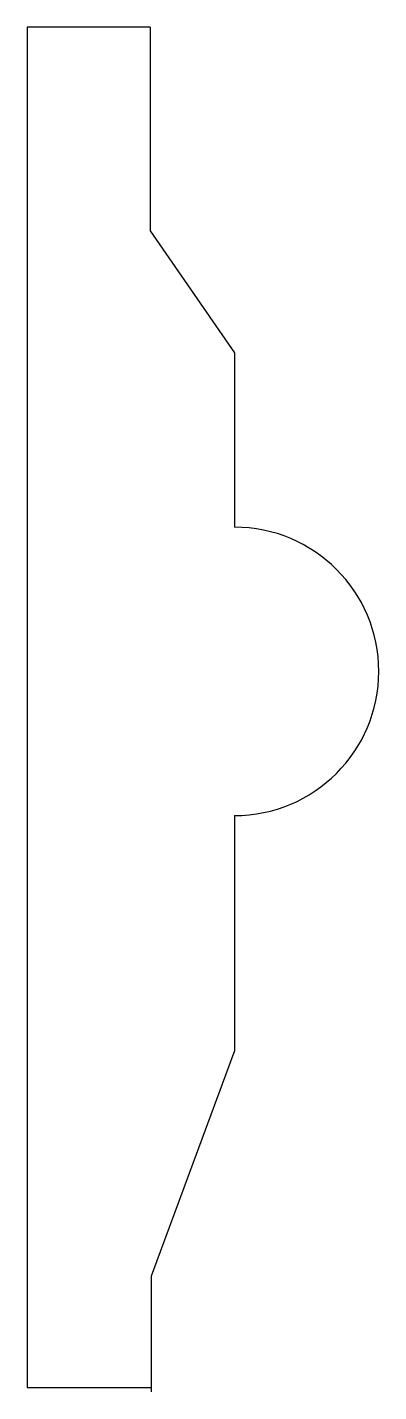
# Model space of a CAD drawing. Header units: millimetres. Extents: x 3695 to 4061, y 708 to 2131.
import ezdxf

# ---------------------------------------------------------------- set-up
doc = ezdxf.new("R2010")
doc.units = ezdxf.units.MM

msp = doc.modelspace()

# ---------------------------------------------------------------- linework, layer by layer
for p, q in [((3822.8, 2130.8), (3694.7, 2130.8)), ((3694.7, 2130.8), (3694.7, 712.1)), ((3822.8, 2130.8), (3822.8, 1918.4)), ((3822.8, 1918.4), (3910.8, 1791.4)), ((3910.8, 1791.4), (3910.8, 1611.5)), ((3910.8, 1611.5), (3910.8, 1609.5)), ((3910.8, 1308.7), (3910.8, 1063.4)), ((3910.8, 1063.4), (3823.9, 828.5)), ((3823.9, 828.5), (3823.9, 707.9)), ((3694.7, 712.1), (3823.9, 712.1))]:
    msp.add_line(p, q)
msp.add_arc((3910.8, 1459.1), 150.4, 270, 90)

doc.saveas('drawing.dxf')
